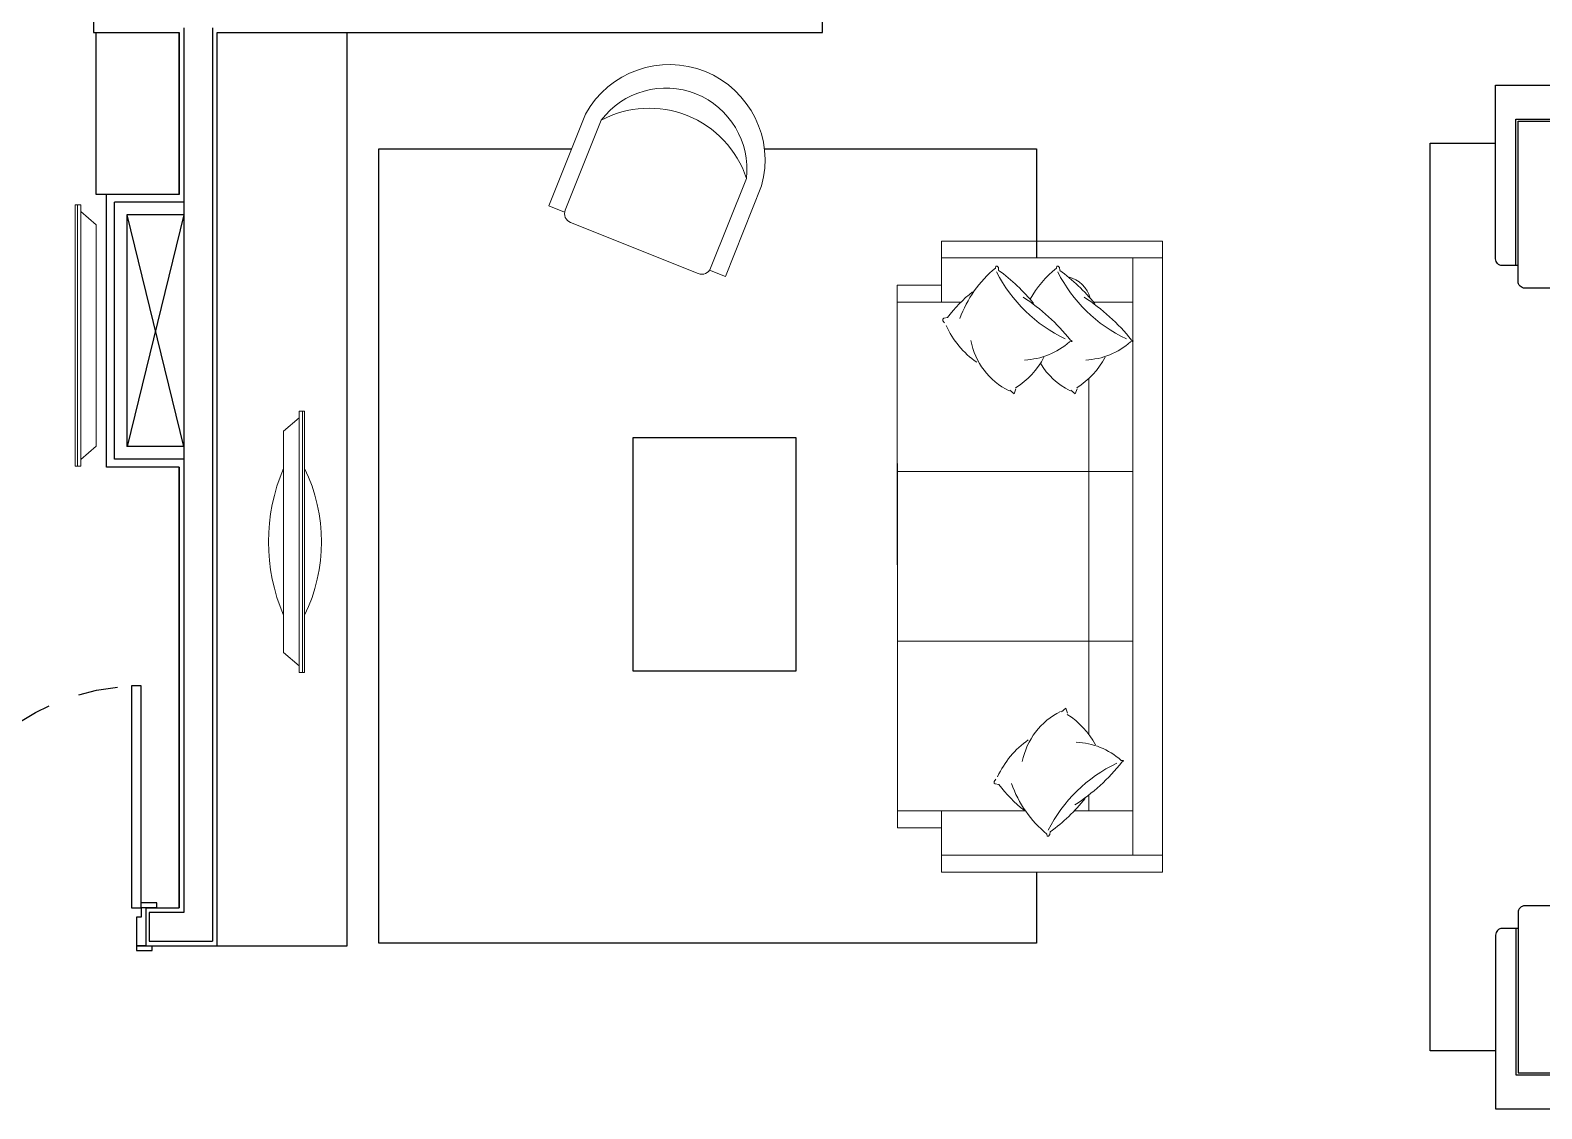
# Model space of a CAD drawing. Header units: millimetres. Extents: x 188.6 to 263.2, y 40.1 to 120.1.
# Drawn here: x 227.456 to 232.226, y 92.431 to 95.832 of the extents above; entities that cross this region are included whole.
import ezdxf

# ---------------------------------------------------------------- set-up
doc = ezdxf.new("R2010")
doc.units = ezdxf.units.MM
doc.linetypes.add('_XREF_APTOS 605 E 606_R01$0$XREF-TIPO$0$HIDDEN2', pattern=[0.1875, 0.125, -0.0625])
doc.layers.add('_XREF_APTOS 605 E 606_R01$0$L-MC-LAYOUT', color=8, linetype='Continuous', lineweight=5)
doc.layers.add('ARQ', color=8, linetype='Continuous')
doc.layers.add('ARQ-BASE', color=8, linetype='Continuous')

# ---------------------------------------------------------------- blocks, each defined once
blk = doc.blocks.new('_XREF_APTOS 605 E 606_R01$0$XREF-TIPO$0$PORTA 70')
at = {"layer": 'ARQ-BASE'}
for p, q in [((36.2665, 23.8835), (36.2815, 23.8835)), ((36.2665, 23.8335), (36.2665, 23.8835)), ((36.2815, 23.8335), (36.2815, 23.8835)), ((36.4015, 23.8685), (36.4165, 23.8685)), ((36.4015, 23.8685), (36.4015, 23.8185)), ((36.4165, 23.8685), (36.4165, 23.8185)), ((36.2815, 23.8335), (36.2665, 23.8335)), ((36.2815, 23.8485), (36.2815, 23.8335)), ((36.4015, 23.8485), (36.2815, 23.8485)), ((36.3115, 23.8335), (36.2815, 23.8335)), ((36.3115, 23.8185), (36.3115, 23.8335)), ((36.4015, 23.8185), (36.3115, 23.8185)), ((36.4015, 23.8185), (36.4015, 23.8485)), ((36.4165, 23.8185), (36.4015, 23.8185)), ((36.3115, 23.1485), (36.4015, 23.1485)), ((36.3115, 23.1335), (36.3115, 23.1485)), ((36.4015, 23.1485), (36.4165, 23.1485)), ((36.4015, 23.1185), (36.4015, 23.1485)), ((36.4015, 23.1485), (36.4015, 23.0985)), ((36.4165, 23.1485), (36.4165, 23.0985)), ((36.2665, 23.0835), (36.2665, 23.1335)), ((36.2815, 23.1335), (36.3115, 23.1335)), ((36.2815, 23.0835), (36.2815, 23.1335)), ((36.2815, 23.1185), (36.4015, 23.1185)), ((36.4165, 23.0985), (36.4015, 23.0985)), ((36.2815, 23.0835), (36.2665, 23.0835))]:
    blk.add_line(p, q, dxfattribs=at)
blk.add_lwpolyline([(36.2815, 23.1635), (36.2815, 23.1335), (35.5815, 23.1335), (35.5815, 23.1635)], close=True, dxfattribs=at)
at = {"layer": 'ARQ-BASE', "color": 8, "linetype": '_XREF_APTOS 605 E 606_R01$0$XREF-TIPO$0$HIDDEN2'}
blk.add_arc((36.2815, 23.1335), 0.7, 90, 180, dxfattribs=at)
blk = doc.blocks.new('_XREF_APTOS 605 E 606_R01$0$XREF-MC1101-TE-LAYO$0$P90x70')
blk.add_lwpolyline([(8.8158, 5.695), (8.8858, 5.695, 0.414214), (8.9158, 5.725), (8.9158, 6.495), (8.0158, 6.495), (8.0158, 5.725, 0.414214), (8.0458, 5.695), (8.1158, 5.695)], format="xyb")
blk.add_lwpolyline([(8.8258, 5.695), (8.8258, 6.345), (8.1058, 6.345), (8.1058, 5.695)])
blk.add_lwpolyline([(8.7858, 5.595, 0.414214), (8.8158, 5.625), (8.8158, 6.335), (8.1158, 6.335), (8.1158, 5.625, 0.414214), (8.1458, 5.595)], format="xyb", close=True)
blk = doc.blocks.new('_XREF_APTOS 605 E 606_R01$0$XREF-MC1101-TE-LAYO$0$TV 42 BASE_S')
at = {"layer": '_XREF_APTOS 605 E 606_R01$0$L-MC-LAYOUT'}
blk.add_line((-0.5885, 0.085), (0.5885, 0.085), dxfattribs=at)
for points in [[(-0.5885, 0.095), (0.5885, 0.095), (0.5885, 0.07), (-0.5885, 0.07)], [(-0.5585, 0.07), (0.5585, 0.07), (0.4985, 0), (-0.4985, 0)]]:
    blk.add_lwpolyline(points, close=True, dxfattribs=at)
for centre, radius, start, end in [((0, -0.5863), 0.7573, 64.1146, 115.8854), ((0, 0.7689), 0.837, 246.73346, 293.26654)]:
    blk.add_arc(centre, radius, start, end, dxfattribs=at)
blk = doc.blocks.new('_XREF_APTOS 605 E 606_R01$0$A$C37A023DB')
at = {"layer": '_XREF_APTOS 605 E 606_R01$0$L-MC-LAYOUT', "color": 8}
blk.add_line((0.007, 0), (0.007, 0.8239), dxfattribs=at)
at = {"layer": '_XREF_APTOS 605 E 606_R01$0$L-MC-LAYOUT'}
for points in [[(0, 0), (0, 0.8239), (0.0175, 0.8239), (0.0175, 0)], [(0.0175, 0.021), (0.0175, 0.8029), (0.0665, 0.7609), (0.0665, 0.063)]]:
    blk.add_lwpolyline(points, close=True, dxfattribs=at)
blk = doc.blocks.new('_XREF_APTOS 605 E 606_R01$0$sofa humanizado')
at = {"layer": '_XREF_APTOS 605 E 606_R01$0$L-MC-LAYOUT'}
for p, q in [((4383.2458, -425.6651), (4383.1721, -425.6651)), ((4382.73, -425.9947), (4382.7365, -426.014)), ((4382.9624, -425.9947), (4382.9689, -426.014)), ((4382.7365, -426.014), (4382.7533, -426.0002)), ((4382.9689, -426.014), (4382.9858, -426.0002)), ((4382.7663, -427.229), (4382.7728, -427.2097)), ((4382.7728, -427.2097), (4382.7896, -427.2235))]:
    blk.add_line(p, q, dxfattribs=at)
for points in [[(4382.517, -425.4969), (4382.517, -427.7684), (4382.4049, -427.7684), (4382.4049, -425.4327), (4382.517, -425.4327)], [(4383.2458, -425.6008), (4383.2458, -425.6008), (4383.2458, -425.4327), (4382.517, -425.4327)], [(4382.4049, -425.4969), (4383.2458, -425.4969), (4383.2458, -425.6651), (4383.4139, -425.6651), (4383.4139, -427.6645), (4383.2595, -427.6645), (4383.2458, -427.6645), (4383.2458, -427.8327), (4382.4049, -427.8327), (4382.4049, -425.4969)], [(4382.517, -425.4969), (4382.517, -425.6008), (4382.517, -425.6008)], [(4382.8083, -425.5353), (4382.807, -425.5276), (4382.802, -425.5276), (4382.797, -425.5335), (4382.7959, -425.5438)], [(4383.0408, -425.5353), (4383.0394, -425.5276), (4383.0345, -425.5276), (4383.0294, -425.5335), (4383.0283, -425.5438)], [(4383.2458, -425.6008), (4383.4139, -425.6008), (4383.4139, -426.9547), (4382.517, -426.9547), (4382.517, -425.6008), (4382.517, -425.6008)], [(4382.6852, -425.9553), (4382.6852, -426.9547), (4382.517, -426.9547), (4382.517, -425.6648), (4382.6672, -425.6648), (4382.6672, -425.6648)], [(4383.2233, -425.7236), (4383.2375, -425.7261), (4383.2413, -425.7296), (4383.241, -425.7356), (4383.2348, -425.7439)], [(4382.5259, -425.8159), (4382.5178, -425.8151), (4382.5165, -425.8138), (4382.5228, -425.8093)], [(4382.7584, -425.8159), (4382.7502, -425.8151), (4382.749, -425.8138), (4382.7553, -425.8093)], [(4382.9259, -426.9547), (4383.4139, -426.9547), (4383.4139, -426.3092), (4382.517, -426.3092), (4382.517, -426.9547), (4382.7406, -426.9547)], [(4382.9259, -427.6002), (4383.4139, -427.6002), (4383.4139, -426.9547), (4382.517, -426.9547), (4382.517, -427.6002), (4382.7406, -427.6002)], [(4382.6852, -427.5395), (4382.6852, -427.6002), (4382.517, -427.6002), (4382.517, -426.9547), (4382.6852, -426.9547), (4382.6852, -427.3089)], [(4382.5623, -427.4079), (4382.5541, -427.4086), (4382.5529, -427.4099), (4382.5591, -427.4144)], [(4383.0272, -427.5001), (4383.0414, -427.4976), (4383.0452, -427.4941), (4383.0449, -427.4881), (4383.0387, -427.4798)], [(4382.9259, -427.6002), (4383.2458, -427.6002), (4383.2458, -427.7684), (4382.517, -427.7684), (4382.517, -427.6002), (4382.7406, -427.6002)], [(4382.8446, -427.6885), (4382.8433, -427.6961), (4382.8383, -427.6962), (4382.8333, -427.6902), (4382.8322, -427.6799)]]:
    blk.add_lwpolyline(points, dxfattribs=at)
blk.add_lwpolyline([(4382.7638, -425.5687, 0.280023), (4382.6801, -425.6497)], format="xyb", dxfattribs=at)
for centre, radius, start, end in [((4382.5242, -425.8786), 0.4456, 30.2921, 50.39149), ((4382.7567, -425.8786), 0.4456, 19.87696, 50.39149), ((4382.3023, -425.2972), 0.5613, 295.30651, 333.23216), ((4383.2137, -426.1171), 0.7093, 126.0887, 140.98131), ((4382.5347, -425.2972), 0.5613, 295.30651, 333.23216), ((4383.4462, -426.1171), 0.7093, 126.0887, 140.98131), ((4383.1017, -426.2666), 0.7378, 122.74246, 141.68937), ((4383.3342, -426.2666), 0.7378, 122.74246, 141.68937), ((4382.7979, -426.0437), 0.5324, 36.96436, 51.73471), ((4382.9105, -425.6078), 0.3496, 305.1385, 335.34035), ((4382.71, -425.6071), 0.2783, 228.58944, 267.28667), ((4382.9425, -425.6071), 0.2783, 228.58944, 267.28667), ((4382.8696, -425.7602), 0.2695, 296.20637, 349.17328), ((4382.8983, -425.7274), 0.312, 208.14769, 237.57889), ((4383.1308, -425.7274), 0.312, 208.14769, 237.57889), ((4382.6372, -425.7602), 0.2695, 296.20637, 329.39203), ((4382.9347, -427.4963), 0.312, 122.42111, 151.85231), ((4382.6735, -427.4635), 0.2695, 10.82672, 63.79363), ((4382.7463, -427.6166), 0.2783, 92.71333, 131.41056), ((4382.7144, -427.616), 0.3496, 24.65965, 54.8615), ((4383.138, -426.9571), 0.7378, 218.31063, 237.25754), ((4382.3386, -427.9265), 0.5613, 26.76784, 64.69349), ((4382.5605, -427.3451), 0.4456, 309.60851, 340.12304), ((4382.6018, -427.18), 0.5324, 308.26529, 323.03564), ((4383.25, -427.1067), 0.7093, 219.01869, 233.9113)]:
    blk.add_arc(centre, radius, start, end, dxfattribs=at)
blk = doc.blocks.new('_XREF_APTOS 605 E 606_R01$0$AC18C')
for p, q in [((-0.039, 0.5), (-0.5583, 0.5)), ((-0.039, 0.5), (-0.039, 0.4117)), ((-0.05, 0.4117), (-0.5583, 0.4117)), ((0, 0.3617), (0, -0.3617)), ((-0.05, -0.4117), (-0.5583, -0.4117)), ((-0.039, -0.4109), (-0.039, -0.5)), ((-0.039, -0.5), (-0.5528, -0.5))]:
    blk.add_line(p, q)
for centre, radius, start, end in [((-0.4965, 0.0003), 0.5035, 97.0495, 263.57691), ((-0.446, 0), 0.4268, 105.24898, 254.75102), ((-0.2119, 0), 0.5381, 130.0756, 229.9244), ((-0.05, 0.3617), 0.05, 0, 90), ((-0.05, -0.3617), 0.05, 270, 0)]:
    blk.add_arc(centre, radius, start, end)
blk = doc.blocks.new('_XREF_APTOS 605 E 606_R01$0$Z$W@#32586')
at = {"layer": '_XREF_APTOS 605 E 606_R01$0$L-MC-LAYOUT', "color": 4, "xscale": -0.6, "yscale": 0.6, "zscale": 0.63, "rotation": 90.00000000000004}
blk.add_blockref('_XREF_APTOS 605 E 606_R01$0$AC18C', (0.3, 0), dxfattribs=at)
blk = doc.blocks.new('_XREF_APTOS 605 E 606_R01$0$A$C294A2076')
at = {"layer": '_XREF_APTOS 605 E 606_R01$0$L-MC-LAYOUT'}
blk.add_blockref('_XREF_APTOS 605 E 606_R01$0$Z$W@#32586', (0, 0), dxfattribs=at)
blk = doc.blocks.new('A$C0BE265FA')
at = {"layer": 'ARQ-BASE'}
for p, q in [((18.635, 7.9301, 0), (18.635, 8.7601, 0)), ((16.335, 8.1351), (16.335, 7.9301)), ((16.335, 7.9301, -0.0002), (16.605, 7.9301, 0.0002)), ((16.605, 7.9301, 0.0002), (16.605, 7.42, 0.0002)), ((16.605, 7.42), (16.605, 7.9301)), ((16.62, 7.9451, 0.0002), (16.62, 5.155, 0.0002)), ((16.71, 7.9451, 0.0002), (16.71, 5.065, 0.0002)), ((16.725, 5.05, 0.0002), (16.725, 7.9301, 0.0002)), ((16.725, 7.9301, 0.0005), (18.635, 7.9301, 0.0038)), ((17.135, 5.05, 0.0002), (17.135, 7.9301, 0.0002)), ((16.3757, 6.56), (16.3761, 7.42)), ((16.605, 7.42), (16.3761, 7.42)), ((16.4007, 6.585), (16.4011, 7.395)), ((16.62, 7.395), (16.4011, 7.395)), ((16.62, 7.355), (16.44, 7.355)), ((16.62, 7.355), (16.4407, 6.625)), ((16.4407, 6.625), (16.4411, 7.355)), ((16.62, 6.625), (16.4411, 7.355)), ((16.62, 6.585), (16.4007, 6.585)), ((16.62, 6.625), (16.44, 6.625)), ((16.605, 6.56), (16.3757, 6.56)), ((16.605, 5.17), (16.605, 6.56)), ((16.605, 6.56, 0.0002), (16.605, 5.17, 0.0002)), ((16.5, 5.17), (16.605, 5.17, 0.0002)), ((16.62, 5.155), (16.51, 5.155)), ((16.51, 5.155), (16.51, 5.065)), ((16.51, 5.065), (16.71, 5.065)), ((16.5, 5.05), (16.725, 5.05)), ((16.725, 5.05, 0.0002), (17.135, 5.05, 0.0002))]:
    blk.add_line(p, q, dxfattribs=at)
at = {"layer": 'ARQ-BASE', "elevation": 0.0002}
blk.add_lwpolyline([(16.3435, 7.9301), (16.605, 7.9301), (16.605, 7.42), (16.3435, 7.42)], close=True, dxfattribs=at)
for points in [[(17.2349, 7.5632), (17.8432, 7.5632)], [(19.3101, 5.2827), (19.3101, 5.0582), (17.2349, 5.0582), (17.2349, 7.5632)], [(18.4518, 7.5632), (19.3101, 7.5632), (19.3101, 7.2194)], [(20.7592, 4.7181), (20.553, 4.7181), (20.553, 7.582)], [(20.553, 7.582), (20.7592, 7.582)]]:
    blk.add_lwpolyline(points, dxfattribs=at)
at = {"layer": 'ARQ-BASE'}
blk.add_lwpolyline([(18.0362, 5.9167), (18.5517, 5.9167), (18.5517, 6.6517), (18.0362, 6.6517)], close=True, dxfattribs=at)
at = {"layer": 'ARQ-BASE', "rotation": 338.2087069593956}
blk.add_blockref('_XREF_APTOS 605 E 606_R01$0$A$C294A2076', (17.7629, 7.3622), dxfattribs=at)
at = {"layer": 'ARQ-BASE', "linetype": 'ByBlock', "extrusion": (0, 0, -1), "yscale": 0.7110847746239858, "zscale": -0.7110847746239858}
for p, xscale, rotation in [((-27.0991, 3.1458, -0.0002), 0.7110847746239858, 359.9993774705351), ((-27.0991, 9.1543, -0.0002), -0.7110847746239858, 180.0006225294649)]:
    blk.add_blockref('_XREF_APTOS 605 E 606_R01$0$XREF-MC1101-TE-LAYO$0$P90x70', p, dxfattribs=dict(at, xscale=xscale, rotation=rotation))
at = {"layer": 'ARQ-BASE', "extrusion": (0, 0, -1), "xscale": -1, "zscale": -1}
blk.add_blockref('_XREF_APTOS 605 E 606_R01$0$A$C37A023DB', (-16.277, 6.5629, -0.0002), dxfattribs=at)
at = {"layer": 'ARQ-BASE', "xscale": -0.8291666666670551, "yscale": 0.8291666666670551, "zscale": 0.8291666666670551, "rotation": 0.0006225294649376}
blk.add_blockref('_XREF_APTOS 605 E 606_R01$0$sofa humanizado', (3653.4482, 360.0667, 0.0002), dxfattribs=at)
at = {"layer": 'ARQ-BASE', "extrusion": (0, 0, -1), "xscale": -0.6999999999999998, "yscale": 0.6999999999999998, "zscale": -0.6999999999999998, "rotation": 89.99953760192233}
blk.add_blockref('_XREF_APTOS 605 E 606_R01$0$XREF-MC1101-TE-LAYO$0$TV 42 BASE_S', (-16.9344, 6.3241), dxfattribs=at)
at = {"layer": 'ARQ-BASE', "extrusion": (0, 0, -1), "zscale": -1, "rotation": 270}
blk.add_blockref('_XREF_APTOS 605 E 606_R01$0$XREF-TIPO$0$PORTA 70', (-39.6185, 41.4516), dxfattribs=at)

msp = doc.modelspace()

# ---------------------------------------------------------------- block references
at = {"layer": 'ARQ'}
msp.add_blockref('A$C0BE265FA', (211.3213, 87.8947), dxfattribs=at)

doc.saveas('drawing.dxf')
